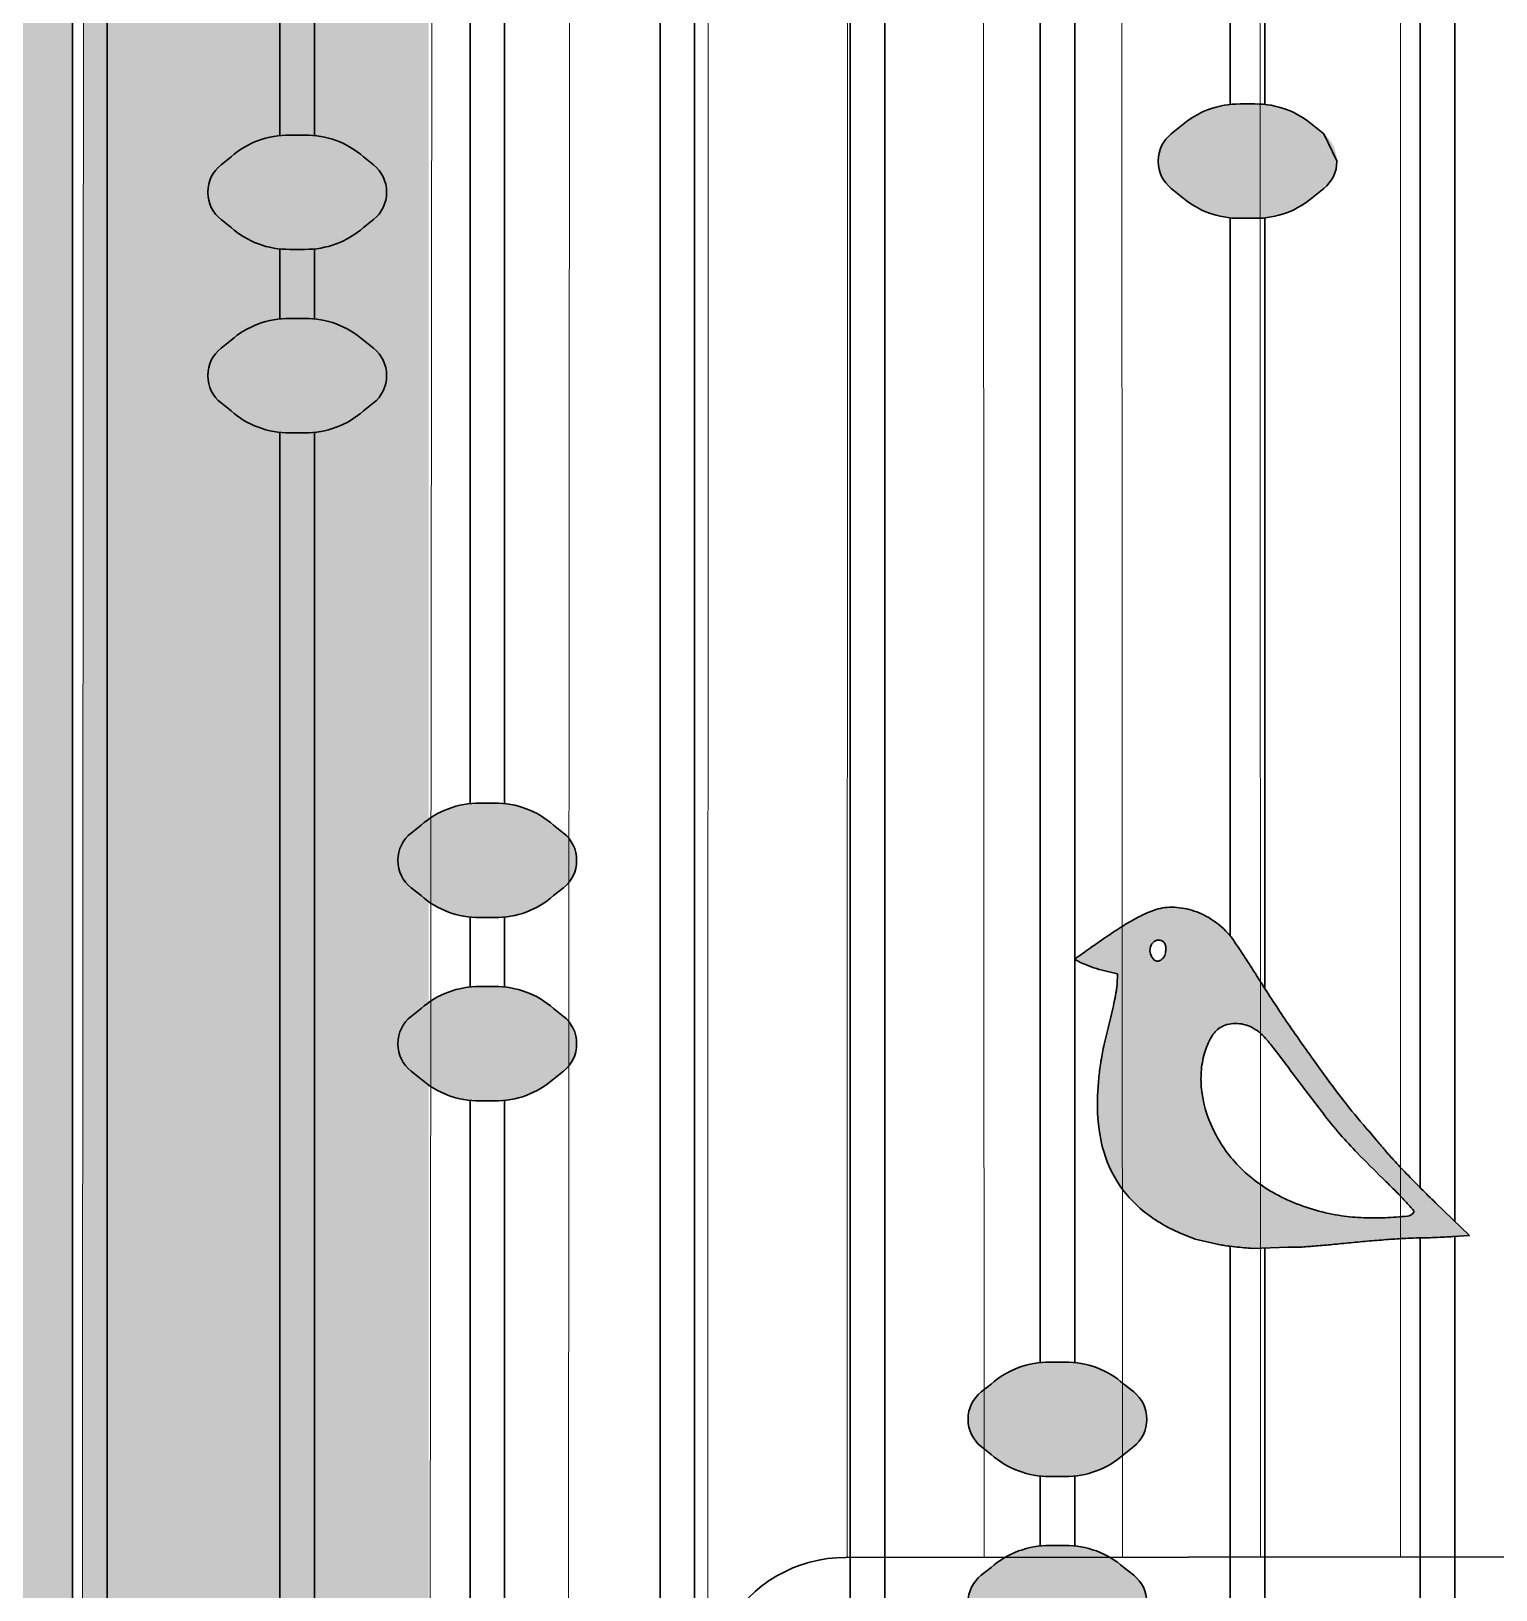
# Model space of a CAD drawing. Header units: millimetres. Extents: x 56222 to 3066687, y -650199 to -121287.
# Drawn here: x 140293.95 to 140315.14, y -185689.25 to -185666.69 of the extents above; entities that cross this region are included whole.
import ezdxf

# ---------------------------------------------------------------- set-up
doc = ezdxf.new("R2010")
doc.units = ezdxf.units.MM
doc.header["$MEASUREMENT"] = 0
for name, color, linetype, lineweight in [('A8_FURNITURE', 32, 'Continuous', 30), ('dim05', 1, 'Continuous', 13), ('Elevation 4.5', 206, 'Continuous', 5), ('FURNITURE', 32, 'Continuous', 9), ('NAME PLATE', 7, 'Continuous', 25)]:
    doc.layers.add(name, color=color, linetype=linetype, lineweight=lineweight)

msp = doc.modelspace()

# ---------------------------------------------------------------- hatches: boundary and pattern name
at = {"layer": 'dim05', "lineweight": 0, "true_color": 0xa47149, "transparency": 33554630}
h = msp.add_hatch(color=35, dxfattribs=at)
h.dxf.hatch_style = 1
h.paths.add_polyline_path([(140334.5350516986, -185637.8187954241), (140288.5429608864, -185637.8187954241), (140288.5506102971, -185729.7781201979), (140334.5427011093, -185729.7781201979), (140334.5414618115, -185714.8795877092), (140328.5427011093, -185714.8795877092), (140328.5427011093, -185717.7781201979, -0.4142135623730951), (140325.5427011093, -185720.7781201979), (140297.5451477507, -185720.7781201979, -0.4142135623730951), (140294.5451477507, -185717.7781201979), (140294.5451477507, -185648.7840202428, -0.4142135623730951), (140297.5451477507, -185645.7840202428), (140325.5427011093, -185645.7840202428, -0.4142135623730951), (140328.5427011093, -185648.7840202428), (140328.5427011093, -185675.679722592), (140334.5382010669, -185675.679722592)])
at = {"layer": 'Elevation 4.5', "lineweight": 0, "true_color": 0x000000, "transparency": 33554628}
h = msp.add_hatch(color=18, dxfattribs=at)
h.dxf.hatch_style = 1
h.paths.add_polyline_path([(140312.837172706, -185668.5768146241, 0.2335693837455621), (140312.6471393163, -185668.176674658), (140312.5024696483, -185668.0623752757, 0.1866468864992518), (140311.6523968727, -185667.7458787858), (140311.4360636477, -185667.7458787858, 0.1866468864992447), (140310.5859908721, -185668.0623752757), (140310.4413212041, -185668.176674658, 0.2294381312187929), (140310.2512878144, -185668.5690019455, 0.2335693837448415), (140310.4413212041, -185668.9691419116), (140310.5859908721, -185669.0834412939, 0.1866468864992493), (140311.4360636477, -185669.3999377838), (140311.6523968727, -185669.3999377838, 0.1866468864992456), (140312.5024696483, -185669.0834412939), (140312.6471393163, -185668.9691419117, 0.2294381312761698)])
h = msp.add_hatch(color=18, dxfattribs=at)
h.dxf.hatch_style = 1
h.paths.add_polyline_path([(140299.0881921399, -185669.0265912037, 0.2335693837455621), (140298.8981587502, -185668.6264512375), (140298.7534890822, -185668.5121518552, 0.1866468864992518), (140297.9034163066, -185668.1956553653), (140297.6870830816, -185668.1956553653, 0.1866468864992447), (140296.8370103061, -185668.5121518552), (140296.692340638, -185668.6264512376, 0.2294381312187929), (140296.5023072483, -185669.018778525, 0.2335693837448415), (140296.692340638, -185669.4189184911), (140296.8370103061, -185669.5332178734, 0.1866468864992493), (140297.6870830816, -185669.8497143634), (140297.9034163066, -185669.8497143634, 0.1866468864992456), (140298.7534890822, -185669.5332178734), (140298.8981587502, -185669.4189184912, 0.2294381312761698)])
h = msp.add_hatch(color=18, dxfattribs=at)
h.dxf.hatch_style = 1
h.paths.add_polyline_path([(140299.0881921399, -185671.6806502017, 0.2335693837455621), (140298.8981587502, -185671.2805102356), (140298.7534890822, -185671.1662108533, 0.1866468864992518), (140297.9034163066, -185670.8497143634), (140297.6870830816, -185670.8497143634, 0.1866468864992447), (140296.8370103061, -185671.1662108533), (140296.692340638, -185671.2805102356, 0.2294381312187929), (140296.5023072483, -185671.6728375231, 0.2335693837448415), (140296.692340638, -185672.0729774892), (140296.8370103061, -185672.1872768715, 0.1866468864992493), (140297.6870830816, -185672.5037733614), (140297.9034163066, -185672.5037733614, 0.1866468864992456), (140298.7534890822, -185672.1872768715), (140298.8981587502, -185672.0729774893, 0.2294381312761698)])
h = msp.add_hatch(color=18, dxfattribs=at)
h.dxf.hatch_style = 1
h.paths.add_polyline_path([(140301.8379882531, -185678.6970998585, 0.2335693837455621), (140301.6479548634, -185678.2969598924), (140301.5032851954, -185678.1826605101, 0.1866468864992518), (140300.6532124198, -185677.8661640201), (140300.4368791948, -185677.8661640201, 0.1866468864992447), (140299.5868064193, -185678.1826605101), (140299.4421367512, -185678.2969598924, 0.2294381312187929), (140299.2521033615, -185678.6892871798, 0.2335693837448415), (140299.4421367512, -185679.089427146), (140299.5868064193, -185679.2037265283, 0.1866468864992493), (140300.4368791948, -185679.5202230182), (140300.6532124198, -185679.5202230182, 0.1866468864992456), (140301.5032851954, -185679.2037265283), (140301.6479548634, -185679.089427146, 0.2294381312761698)])
h = msp.add_hatch(color=18, dxfattribs=at)
h.dxf.hatch_style = 1
edge = h.paths.add_edge_path()
edge.add_arc((140292.4820387817, -185692.5036337764), 22.71277757108558, 32.16172456926157, 32.81148210288643)
edge.add_arc((140297.7621499702, -185689.0993365211), 16.43035654375045, 32.81148210665176, 33.63723764329593)
edge.add_arc((140296.7834479252, -185689.7505328477), 17.60590507442646, 33.63732160428831, 34.28730340976625)
edge.add_arc((140310.7723243905, -185680.2125100154), 0.674793347500813, 34.28730343310656, 41.16894355051372)
edge.add_arc((140310.375607759, -185680.5594295179), 1.201801152872894, 41.16894354354579, 55.9920307366927)
edge.add_arc((140310.3971874498, -185680.5274459073), 1.163218327600577, 55.99203073469801, 71.17988011244289)
edge.add_arc((140310.4344237398, -185680.4181968242), 1.047797777297143, 71.1799864031716, 87.21540258183099)
edge.add_arc((140310.4482942373, -185680.133022689), 0.7622865198643559, 87.21540257365744, 107.569980809068)
edge.add_arc((140310.6075008849, -185680.635819489), 1.289687106465092, 107.5699808175182, 114.984230487483)
edge.add_arc((140311.1710711679, -185681.8452688304), 2.62399560651567, 114.984230472451, 119.3422138767468)
edge.add_arc((140311.7786221044, -185682.9260452748), 3.863832637452334, 119.3422138913767, 122.918402823684)
edge.add_arc((140314.3608272232, -185686.9147169834), 8.615388727239672, 122.9184028174024, 124.8820485785528)
edge.add_arc((140341.8395696707, -185726.330882603), 56.66448235709579, 124.8820485660495, 125.0486099598604)
edge.add_arc((140328.3596544978, -185707.1142887063), 33.19140002734221, 125.0486100054601, 125.297528854635)
edge.add_arc((140348.9772766118, -185736.2362639209), 68.87298886579251, 125.2975288079876, 125.400118313947)
edge.add_arc((140309.2276536737, -185680.3033553814), 0.2543122433924807, 125.400118316436, 130.7660377782542)
edge.add_arc((140309.0728107347, -185680.1237529916), 0.01717651394238802, 130.7660378935498, 241.7913550572283)
edge.add_arc((140309.7512138389, -185678.8589948043), 1.452392192579913, 241.7913550735764, 246.6074439563219)
edge.add_arc((140309.8223370484, -185678.6945801615), 1.631530925651959, 246.6074439603124, 252.0734011422824)
edge.add_arc((140309.987003023, -185678.1855725365), 2.166510967779784, 252.0734011402797, 256.4923487535344)
edge.add_line((140309.4809597655, -185680.2921550759), (140309.6652647227, -185680.3364288127))
edge.add_line((140309.6652647227, -185680.3364288127), (140309.6562155274, -185680.4914152039))
edge.add_arc((140308.9044073348, -185680.4475193552), 0.7530885764697608, 350.1867725936558, 356.65846321495945, ccw=False)
edge.add_arc((140304.2124993428, -185679.6359705783), 5.514665208493895, 348.6954306194755, 350.18677260226514, ccw=False)
edge.add_arc((140303.5618143246, -185679.5059038432), 6.178222552240888, 347.16117339176003, 348.6954936126226, ccw=False)
edge.add_arc((140303.3106282411, -185679.4486614671), 6.435848517784304, 345.672186875351, 347.1612144690426, ccw=False)
edge.add_arc((140321.2262120537, -185684.0245494897), 12.0548760364553, 165.6721868666316, 167.2040636775351)
edge.add_arc((140313.3634424724, -185682.2387585078), 3.991862026780903, 167.204063686911, 170.6969806769675)
edge.add_arc((140312.7504383349, -185682.1383377236), 3.370687006033028, 170.6970534266985, 174.5650807287393)
edge.add_arc((140315.9011292693, -185682.4381031815), 6.535606071972467, 174.565080738195, 176.9223248547493)
edge.add_arc((140311.9776530181, -185682.227148507), 2.606462683265474, 176.9223248525256, 191.7869719320551)
edge.add_arc((140311.1818599655, -185682.3932094995), 1.793527977553087, 191.7869719330732, 211.4585563509173)
edge.add_arc((140311.1169640728, -185682.4329132136), 1.717449979413286, 211.4585563533364, 231.6243327161126)
edge.add_arc((140311.4440690278, -185682.0198492268), 2.244346087587395, 231.6243327160234, 248.1267195580764)
edge.add_line((140310.6079265569, -185684.1026250499), (140310.7870406506, -185684.1745314448))
edge.add_line((140310.7870406506, -185684.1745314448), (140311.1462899522, -185684.2563311406))
edge.add_arc((140311.4412583895, -185682.7168644128), 1.567470632925063, 259.1533424034242, 262.434350220214)
edge.add_arc((140311.984264822, -185678.6285251298), 5.691712875962254, 262.4343501949585, 263.6909855828025)
edge.add_arc((140312.045711151, -185678.0727529147), 6.250871535311828, 263.6909856047576, 264.9343735003256)
edge.add_arc((140311.9152899201, -185679.5440626774), 4.773792622310335, 264.9343735001598, 266.4562436123144)
edge.add_line((140311.6202180256, -185684.3087272593), (140312.1270577707, -185684.2930134631))
edge.add_line((140312.1270577707, -185684.2930134631), (140312.2529893975, -185684.2930134631))
edge.add_arc((140312.2529893971, -185683.244437207), 1.048576256143861, 270.0000000222639, 274.4026507890214)
edge.add_arc((140310.0786907436, -185655.0039848569), 29.37260710579882, 274.4026507642312, 274.7970686569487)
edge.add_arc((140310.2823380155, -185657.4310952923), 26.9369681186945, 274.7971488530964, 275.310263421353)
edge.add_arc((140309.3012467506, -185646.8762364878), 37.53732586980061, 275.3103236337591, 275.7105061503938)
edge.add_arc((140315.0091940065, -185703.956584296), 19.82770500941959, 94.91844812055871, 95.7105061553006, ccw=False)
edge.add_arc((140315.0898370052, -185704.8935208488), 20.76810566715427, 94.15348781103518, 94.9184901770812, ccw=False)
edge.add_arc((140314.9258589158, -185702.6353361419), 18.50397515314464, 93.39746178999599, 94.1535177038175, ccw=False)
edge.add_arc((140314.0163558316, -185687.3151938631), 3.156859616249403, 90.60034834854628, 93.39746178710669, ccw=False)
edge.add_arc((140313.8997463368, -185676.186676075), 7.972269097740296, 270.6003483631366, 271.0369806123186)
edge.add_line((140314.0440263734, -185684.1576394947), (140314.7542187784, -185684.12187277))
edge.add_arc((140330.8785061648, -185666.8135484262), 23.65524752161354, 223.9404505925304, 227.0283183088817, ccw=False)
edge.add_arc((140325.386045916, -185672.1286434704), 16.01214733226215, 222.896776801858, 223.8834857300156, ccw=False)
edge.add_arc((140316.4912423852, -185680.3932725602), 3.870416654803198, 220.0632280018442, 222.8967767977496, ccw=False)
edge.add_arc((140237.9121567985, -185746.4768611669), 98.80242968147073, 40.06322799918034, 40.1516844981128)
edge.add_arc((140251.1237276089, -185735.3314253352), 81.51757089850346, 40.15175099837433, 40.25570186641909)
edge.add_arc((140254.4151853245, -185732.5445246112), 77.20474009557171, 40.25575072261492, 40.34538112926886)
edge.add_arc((140308.752967995, -185686.3886922632), 5.909891156234724, 40.3453811102247, 40.94446054311418)
edge.add_arc((140319.0912814989, -185677.4193128093), 7.776981894013973, 217.2227130501662, 220.944460562683, ccw=False)
edge.add_arc((140332.4244693054, -185667.2905391987), 24.52111375975269, 215.641396512841, 217.2227130518501, ccw=False)
edge.add_arc((140334.3173942332, -185665.9332683411), 26.85035160999695, 214.0867432932073, 215.6413965111122, ccw=False)
edge.add_arc((140328.8021288347, -185669.665522993), 20.19093142486694, 212.1617245665263, 214.0867432949394, ccw=False)
edge = h.paths.add_edge_path(flags=16)
edge.add_arc((140310.3598038782, -185679.9727781118), 0.2322651146118047, 204.4953488956486, 219.9434680252169, ccw=False)
edge.add_arc((140310.3078293846, -185679.996459158), 0.1751499683182469, 171.290389192147, 204.4953488683468, ccw=False)
edge.add_arc((140310.2986084712, -185679.995046577), 0.1658214834924032, 136.6978099472737, 171.2903892049318, ccw=False)
edge.add_arc((140310.2609770762, -185679.9595818284), 0.1141120038685766, 93.00279646678632, 136.6978099550661, ccw=False)
edge.add_arc((140310.260268756, -185679.9460788856), 0.1005904958060329, 45.000014898631775, 93.00279645580622, ccw=False)
edge.add_arc((140310.2637432817, -185679.9426043961), 0.09567680006221069, 11.325878481928214, 45.00003095784922, ccw=False)
edge.add_arc((140310.1038601446, -185679.9746273031), 0.2587353297781608, -4.7066212332899795, 11.325878482564974, ccw=False)
edge.add_arc((140310.0905072112, -185679.9735279387), 0.272133442740565, 339.6071331042216, 355.2933787699598, ccw=False)
edge.add_arc((140310.2249678524, -185680.0235143486), 0.1286820390840577, 312.14464819820995, 339.6071330874381, ccw=False)
edge.add_arc((140310.2150717082, -185680.0125792112), 0.1434302898713241, 290.55917258419873, 312.14464822246345, ccw=False)
edge.add_arc((140310.2414533727, -185680.0829186384), 0.06830621089635083, 252.9833380006609, 290.55917254643856, ccw=False)
edge.add_arc((140310.2459930156, -185680.0680855645), 0.08381841382622764, 219.9434680186553, 252.98333803240502, ccw=False)
edge = h.paths.add_edge_path(flags=16)
edge.add_arc((140311.3282322414, -185681.3826293103), 0.3224896342936749, 104.54598176385619, 123.51146245731499, ccw=False)
edge.add_arc((140311.3727201895, -185681.5540836869), 0.4996217341068242, 90.8832227233267, 104.5459817776453, ccw=False)
edge.add_arc((140311.3733030817, -185681.5918936555), 0.5374361954011544, 77.69642233482853, 90.88322270792588, ccw=False)
edge.add_arc((140311.3889743326, -185681.5200403658), 0.4638938039961975, 62.970975317138425, 77.69642235515062, ccw=False)
edge.add_arc((140311.3169664644, -185681.6611869571), 0.622347246046015, 51.14747338085027, 62.970975305511615, ccw=False)
edge.add_arc((140311.2051598844, -185681.7999855357), 0.8005767519077509, 41.35852815053022, 51.14747337910302, ccw=False)
edge.add_arc((140309.5534865258, -185683.254008102), 3.00107817356593, 37.224918750188124, 41.3585281564371, ccw=False)
edge.add_arc((140258.0958301649, -185722.3477803721), 67.62470719938264, 36.79428501611818, 37.22491874805053, ccw=False)
edge.add_arc((140346.689270683, -185656.085200425), 43.00768952093476, 216.7942850155055, 217.637653555101)
edge.add_arc((140318.4779963609, -185677.8403564176), 7.382378137841509, 217.6376535555531, 220.7440865039881)
edge.add_arc((140317.3764480984, -185678.7893130423), 5.928443046414641, 220.7440865036091, 224.3298438756137)
edge.add_arc((140327.8782925377, -185668.5303075229), 20.60958506176154, 224.3298438766727, 225.7480068876762)
edge.add_arc((140300.5525334974, -185696.5790316495), 18.5494245306522, 44.86726686309112, 45.748006887651115, ccw=False)
edge.add_arc((140309.961594267, -185687.2134648274), 5.27372242245683, 42.62086097932121, 44.86726685715291, ccw=False)
edge.add_arc((140308.180451615, -185688.8525067111), 7.694244565161012, 41.450303158881525, 42.62086099310898, ccw=False)
edge.add_arc((140313.9316124001, -185683.7731956692), 0.02122358009796283, -32.61788156688658, 41.45030317844203, ccw=False)
edge.add_arc((140313.8438716233, -185683.717044511), 0.125393616470867, 275.88485687641503, 327.3821184445491, ccw=False)
edge.add_arc((140313.3138756002, -185678.5750881004), 5.294591959775962, 272.4032081349221, 275.8848568685409, ccw=False)
edge.add_arc((140313.3676984335, -185679.8575456987), 4.011005426326134, 267.33728693384694, 272.40320813495885, ccw=False)
edge.add_arc((140313.3065550211, -185681.1722713078), 2.694858799206424, 260.5119849194672, 267.33728693438877, ccw=False)
edge.add_arc((140313.362429983, -185680.8379461114), 3.033820962743133, 245.8124506496482, 260.51198491980324, ccw=False)
edge.add_arc((140313.073374816, -185681.481497013), 2.328334852051495, 227.8874133910659, 245.81245064905892, ccw=False)
edge.add_arc((140312.8754024018, -185681.7005006905), 2.033113430747092, 208.563410003735, 227.8874133889282, ccw=False)
edge.add_arc((140312.6940049473, -185681.7992487971), 1.826579595609213, 187.620794974303, 208.563486297588, ccw=False)
edge.add_arc((140312.29569163, -185681.8525422857), 1.424716814798801, 176.1607285301803, 187.6207949680533, ccw=False)
edge.add_arc((140312.1824952692, -185681.8449458591), 1.311265848237073, 163.965792939255, 176.1607285358748, ccw=False)
edge.add_arc((140311.926443057, -185681.7713586013), 1.044849219870216, 150.4171642868732, 163.9657929342519, ccw=False)
edge.add_arc((140311.3803653661, -185681.4613596436), 0.4169159444802546, 123.51146246436971, 150.4171642894861, ccw=False)
h = msp.add_hatch(color=18, dxfattribs=at)
h.dxf.hatch_style = 1
h.paths.add_polyline_path([(140301.8379882531, -185681.3511588566, 0.2335693837455621), (140301.6479548634, -185680.9510188905), (140301.5032851954, -185680.8367195082, 0.1866468864992518), (140300.6532124198, -185680.5202230182), (140300.4368791948, -185680.5202230182, 0.1866468864992447), (140299.5868064193, -185680.8367195082), (140299.4421367512, -185680.9510188905, 0.2294381312187929), (140299.2521033615, -185681.3433461779, 0.2335693837448415), (140299.4421367512, -185681.7434861441), (140299.5868064193, -185681.8577855263, 0.1866468864992493), (140300.4368791948, -185682.1742820163), (140300.6532124198, -185682.1742820163, 0.1866468864992456), (140301.5032851954, -185681.8577855263), (140301.6479548634, -185681.7434861441, 0.2294381312761698)])
h = msp.add_hatch(color=18, dxfattribs=at)
h.dxf.hatch_style = 1
h.paths.add_polyline_path([(140310.0873765928, -185686.7862679818, 0.2335693837455621), (140309.8973432031, -185686.3861280157), (140309.7526735351, -185686.2718286334, 0.1866468864992518), (140308.9026007595, -185685.9553321435), (140308.6862675345, -185685.9553321435, 0.1866468864992447), (140307.8361947589, -185686.2718286334), (140307.6915250909, -185686.3861280157, 0.2294381312187929), (140307.5014917012, -185686.7784553032, 0.2335693837448415), (140307.6915250909, -185687.1785952693), (140307.8361947589, -185687.2928946516, 0.1866468864992493), (140308.6862675345, -185687.6093911415), (140308.9026007595, -185687.6093911415, 0.1866468864992456), (140309.7526735351, -185687.2928946516), (140309.897343203, -185687.1785952694, 0.2294381312761698)])
h = msp.add_hatch(color=18, dxfattribs=at)
h.dxf.hatch_style = 1
h.paths.add_polyline_path([(140310.0872079618, -185689.4391558063, 0.2335693837455621), (140309.8971745721, -185689.0390158401), (140309.7525049041, -185688.9247164578, 0.1866468864992518), (140308.9024321285, -185688.6082199679), (140308.6860989035, -185688.6082199679, 0.1866468864992447), (140307.836026128, -185688.9247164578), (140307.6913564599, -185689.0390158402, 0.2294381312187929), (140307.5013230702, -185689.4313431276, 0.2335693837448415), (140307.6913564599, -185689.8314830937), (140307.836026128, -185689.945782476, 0.1866468864992493), (140308.6860989035, -185690.262278966), (140308.9024321285, -185690.262278966, 0.1866468864992456), (140309.7525049041, -185689.945782476), (140309.8971745721, -185689.8314830938, 0.2294381312761698)])
at = {"layer": 'NAME PLATE', "lineweight": 0, "true_color": 0x000000, "transparency": 33554687}
h = msp.add_hatch(color=18, dxfattribs=at)
h.dxf.hatch_style = 1
h.set_gradient(color1=(153, 155, 55), color2=(229, 232, 120), name='INVCYLINDER')
h.paths.add_polyline_path([(140328.7947264182, -185650.8521996611, 0.4109880837196706), (140323.7575289289, -185645.8702334602), (140323.7575289289, -185688.816317415), (140328.7947264182, -185688.8126676246)], flags=17)
h.paths.add_polyline_path([(140328.7948936362, -185692.8302053807, 0.9852287181319922), (140328.7324906448, -185688.831743433), (140323.7575289289, -185688.816317415), (140323.7575289289, -185715.777076743), (140299.6953851223, -185715.777076743), (140299.6953851223, -185645.8699301007, 0.4142438736979137), (140294.71270385, -185650.852199704), (140294.6654377181, -185715.8017335852, 0.4139882622943566), (140299.6654362386, -185720.8055800042), (140323.7147501351, -185720.8240807569, 0.4196556007892562), (140328.8233879275, -185715.7968514695)])

# ---------------------------------------------------------------- linework, layer by layer
at = {"layer": 'A8_FURNITURE', "linetype": 'ByBlock', "lineweight": 15, "transparency": 33554687}
for p, q in [((140299.7590735042, -185645.8229483099, 531.9840777681574), (140299.6969221056, -185715.7291348077, -260.0136148767915)), ((140301.7454549905, -185645.82308035, 2.395492587626329), (140301.7046890333, -185715.7306793507, -1.503754232695003)), ((140303.7467380596, -185645.8232133808, 2.394176148815795), (140303.7338572473, -185692.7799836347)), ((140305.7613008506, -185645.8233472943, 2.393617538788078), (140305.7495323398, -185688.7843565681, -0.000630084406848308)), ((140307.7338570923, -185688.7817740689), (140307.7200326467, -185645.8234774965, -487.9421630689676)), ((140309.7338570148, -185688.7812173552), (140309.720032871, -185645.8236104419, -487.9134593371583)), ((140311.7338569374, -185688.7806606414), (140311.7200330953, -185645.8237433874, -487.884758061)), ((140313.7559606078, -185645.8238787211, 2.387592677821921), (140313.7592557735, -185688.7806279195))]:
    msp.add_line(p, q, dxfattribs=at)
at = {"layer": 'A8_FURNITURE', "linetype": 'ByBlock', "transparency": 33554687}
msp.add_line((140305.7344053979, -185688.7814355677, 0.1018996002810582), (140328.7335771944, -185688.7647711118), dxfattribs=at)
at = {"layer": 'A8_FURNITURE', "linetype": 'ByBlock', "lineweight": 15, "transparency": 33554687}
msp.add_lwpolyline([(140294.6687770123, -185715.9388501193), (140294.7126455032, -185650.8049138975)], dxfattribs=at)
at = {"layer": 'A8_FURNITURE', "linetype": 'ByBlock', "transparency": 33554687}
msp.add_arc((140305.7344053979, -185690.7814355656, 0.1018996002810582), 1.999999924652877, 90, 270.0159486753458, dxfattribs=at)
at = {"layer": 'Elevation 4.5', "color": 18, "lineweight": 30, "true_color": 0x000000, "transparency": 33554687}
for p, q in [((140308.544434147, -185646.2840202428), (140308.544434147, -185678.7601151002)), ((140309.044434147, -185646.2840202428), (140309.044434147, -185674.6051755628)), ((140314.0440263734, -185648.3487820593), (140314.0440263734, -185683.4315397882)), ((140314.5440263734, -185648.3487820593), (140314.5440263734, -185683.918901355)), ((140297.5452496941, -185651.4798299907), (140297.5452496941, -185668.2018798177)), ((140298.0452496941, -185651.4798299907), (140298.0452496941, -185668.2018798177)), ((140311.2942302602, -185655.8389998387), (140311.2942302602, -185667.7521032382)), ((140311.7942302602, -185655.8220717013), (140311.7942302602, -185667.7521032382)), ((140303.0448419205, -185662.9701535649), (140303.0448419205, -185701.4569470053)), ((140303.5448419205, -185662.948927056), (140303.5448419205, -185701.4668292557)), ((140300.2950458073, -185663.0911303844), (140300.2950458073, -185677.8723884726)), ((140300.7950458073, -185663.0742022469), (140300.7950458073, -185677.8723884725)), ((140305.7946380338, -185665.1927677976), (140305.7946380338, -185677.9011536368)), ((140306.2946380338, -185665.1927677976), (140306.2946380338, -185678.7347183791)), ((140308.544434147, -185667.4626416223), (140308.544434147, -185678.7601151002)), ((140309.044434147, -185667.4593416841), (140309.044434147, -185678.7227398037)), ((140311.2942302602, -185669.3937133314), (140311.2942302602, -185679.7847713978)), ((140311.7942302602, -185669.3937133314), (140311.7942302602, -185680.5469336499)), ((140297.5452496941, -185669.8434899109), (140297.5452496941, -185670.8559388158)), ((140298.0452496941, -185669.8434899109), (140298.0452496941, -185670.8559388157)), ((140300.2950458074, -185670.4397553203), (140300.2950458074, -185671.4397553203)), ((140300.7950458073, -185670.4397553203), (140300.7950458073, -185671.4397553203)), ((140297.5452496941, -185672.497548909), (140297.5452496941, -185697.5596535237)), ((140298.0452496941, -185672.497548909), (140298.0452496941, -185697.0727604991)), ((140305.7946380338, -185677.9011536368), (140305.7946380338, -185720.2655887906)), ((140306.2946380338, -185678.7347183791), (140306.2946380338, -185720.2781201979)), ((140308.544434147, -185678.7601151002), (140308.544434147, -185685.9615565958)), ((140309.044434147, -185678.7227398037), (140309.044434147, -185685.9615565958)), ((140300.2950458073, -185679.5139985658), (140300.2950458073, -185680.5264474706)), ((140300.7950458073, -185679.5139985658), (140300.7950458073, -185680.5264474706)), ((140309.4809593608, -185680.2921549787), (140309.6652647227, -185680.3364288127)), ((140309.6652647227, -185680.3364288127), (140309.6562155664, -185680.4914145353)), ((140314.0440263734, -185681.2068168889), (140314.0440263734, -185683.4315397882)), ((140314.5440263734, -185681.081135822), (140314.5440263734, -185683.918901355)), ((140300.2950458073, -185682.1680575639), (140300.2950458073, -185694.1945894716)), ((140300.7950458073, -185682.1680575639), (140300.7950458073, -185693.4288783284)), ((140314.7542187784, -185684.12187277), (140314.2634300555, -185683.6479446965)), ((140310.607928066, -185684.1026256557), (140310.7870406506, -185684.1745314448)), ((140310.7870406506, -185684.1745314448), (140311.1462899522, -185684.2563311406)), ((140314.0440263734, -185684.1576394947), (140314.0440263734, -185689.0629855424)), ((140314.0440263734, -185684.1576394947), (140314.0440263734, -185689.0629855424)), ((140314.5135587609, -185684.1386727303), (140314.7542187784, -185684.12187277)), ((140314.5440263734, -185684.1365458516), (140314.5440263734, -185688.9511407776)), ((140314.5440263734, -185684.1365458516), (140314.5440263734, -185688.9511407776)), ((140311.2942302602, -185684.2782550141), (140311.2942302602, -185720.2655887906)), ((140311.6202180256, -185684.3087272593), (140312.1270577707, -185684.2930134631)), ((140311.7942302602, -185684.3033322744), (140311.7942302602, -185720.2781201979)), ((140312.1270577707, -185684.2930134631), (140312.2529904387, -185684.2930134631)), ((140308.544434147, -185687.6031666891), (140308.544434147, -185688.6156155939)), ((140309.044434147, -185687.6031666891), (140309.044434147, -185688.6156155939)), ((140314.0440263734, -185689.0629855424), (140314.0440263734, -185696.9202996427)), ((140314.5440263734, -185688.9511407776), (140314.5440263734, -185696.9301818931))]:
    msp.add_line(p, q, dxfattribs=at)
msp.add_lwpolyline([(140328.0427011093, -185675.679722592), (140328.0427011093, -185648.7840202428, 0.4142135623730951), (140325.5427011093, -185646.2840202428), (140297.5451477507, -185646.2840202428, 0.4142135623730951), (140295.0451477507, -185648.7840202428), (140295.0451477507, -185717.7781201979, 0.4142135623730951), (140297.5451477507, -185720.2781201979), (140325.5427011093, -185720.2781201979, 0.4142135623730951), (140328.0427011093, -185717.7781201979), (140328.0427011093, -185714.8795877092)], format="xyb", dxfattribs=at)
for points in [[(140312.837172706, -185668.5690019455), (140312.837172706, -185668.5768146241, -0.2294381312374742), (140312.6471393163, -185668.9691419116), (140312.5024696483, -185669.0834412939, -0.1866468864992491), (140311.6523968727, -185669.3999377838), (140311.4360636477, -185669.3999377838, -0.1866468864992491), (140310.5859908722, -185669.0834412939), (140310.4413212041, -185668.9691419116, -0.2294381312374742), (140310.2512878144, -185668.5768146241), (140310.2512878144, -185668.5690019455, -0.2294381312374741), (140310.4413212042, -185668.176674658), (140310.5859908722, -185668.0623752757, -0.1866468864992491), (140311.4360636477, -185667.7458787858), (140311.6523968727, -185667.7458787858, -0.1866468864992491), (140312.5024696483, -185668.0623752757), (140312.6471393163, -185668.176674658)], [(140299.0881921399, -185669.018778525), (140299.0881921399, -185669.0265912036, -0.2294381312374742), (140298.8981587502, -185669.4189184911), (140298.7534890822, -185669.5332178734, -0.1866468864992491), (140297.9034163066, -185669.8497143633), (140297.6870830816, -185669.8497143633, -0.1866468864992491), (140296.837010306, -185669.5332178734), (140296.692340638, -185669.4189184911, -0.2294381312374742), (140296.5023072483, -185669.0265912036), (140296.5023072483, -185669.018778525, -0.2294381312374741), (140296.692340638, -185668.6264512375), (140296.837010306, -185668.5121518552, -0.1866468864992491), (140297.6870830816, -185668.1956553653), (140297.9034163066, -185668.1956553653, -0.1866468864992491), (140298.7534890822, -185668.5121518552), (140298.8981587502, -185668.6264512375, -0.2294381312374741)], [(140299.0881921399, -185671.672837523), (140299.0881921399, -185671.6806502017, -0.2294381312374742), (140298.8981587502, -185672.0729774892), (140298.7534890822, -185672.1872768715, -0.1866468864992491), (140297.9034163066, -185672.5037733614), (140297.6870830816, -185672.5037733614, -0.1866468864992491), (140296.837010306, -185672.1872768715), (140296.692340638, -185672.0729774892, -0.2294381312374742), (140296.5023072483, -185671.6806502017), (140296.5023072483, -185671.672837523, -0.2294381312374741), (140296.692340638, -185671.2805102356), (140296.837010306, -185671.1662108533, -0.1866468864992491), (140297.6870830816, -185670.8497143633), (140297.9034163066, -185670.8497143633, -0.1866468864992491), (140298.7534890822, -185671.1662108533), (140298.8981587502, -185671.2805102356, -0.2294381312374741)], [(140301.8379882531, -185678.6892871798), (140301.8379882531, -185678.6970998585, -0.2294381312374742), (140301.6479548634, -185679.089427146), (140301.5032851954, -185679.2037265283, -0.1866468864992491), (140300.6532124198, -185679.5202230182), (140300.4368791948, -185679.5202230182, -0.1866468864992491), (140299.5868064193, -185679.2037265283), (140299.4421367512, -185679.089427146, -0.2294381312374742), (140299.2521033615, -185678.6970998585), (140299.2521033615, -185678.6892871798, -0.2294381312374741), (140299.4421367513, -185678.2969598924), (140299.5868064193, -185678.1826605101, -0.1866468864992491), (140300.4368791948, -185677.8661640201), (140300.6532124198, -185677.8661640201, -0.1866468864992491), (140301.5032851954, -185678.1826605101), (140301.6479548634, -185678.2969598924, -0.2294381312374741)], [(140310.3313969593, -185679.8749506454, -0.147998), (140310.3575568937, -185679.9238146045, -0.070065), (140310.3617233534, -185679.9958531461, -0.06855499999999999), (140310.3455848913, -185680.0683540309, -0.120405), (140310.3113141255, -185680.1189260267, -0.09446399999999999), (140310.2654407579, -185680.1468744341, -0.16544), (140310.2214637081, -185680.1482344233, -0.145171), (140310.1817312899, -185680.1218996621, -0.06750700000000001), (140310.1484439775, -185680.069080115, -0.145904), (140310.1346988522, -185679.9699387854, -0.152099), (140310.1779326774, -185679.8813183167, -0.193), (140310.2549998328, -185679.8456264775, -0.212568)], [(140301.8379882531, -185681.3433461779), (140301.8379882531, -185681.3511588566, -0.2294381312374742), (140301.6479548634, -185681.7434861441), (140301.5032851954, -185681.8577855263, -0.1866468864992491), (140300.6532124198, -185682.1742820163), (140300.4368791948, -185682.1742820163, -0.1866468864992491), (140299.5868064193, -185681.8577855263), (140299.4421367512, -185681.7434861441, -0.2294381312374742), (140299.2521033615, -185681.3511588566), (140299.2521033615, -185681.3433461779, -0.2294381312374741), (140299.4421367513, -185680.9510188905), (140299.5868064193, -185680.8367195082, -0.1866468864992491), (140300.4368791948, -185680.5202230182), (140300.6532124198, -185680.5202230182, -0.1866468864992491), (140301.5032851954, -185680.8367195082), (140301.6479548634, -185680.9510188905, -0.2294381312374741)], [(140311.5997866967, -185681.1068145093, -0.051635), (140311.7073746621, -185681.1765246686, -0.042739), (140311.8060646279, -185681.2709896709, -0.018038), (140311.943144242, -185681.4385174788, -0.001879), (140312.2490940917, -185681.8443850839, 0.00368), (140312.6319850055, -185682.3485332335, 0.013555), (140312.8848735784, -185682.6587051504, 0.015647), (140313.1356663097, -185682.9320424295, 0.006188), (140313.4966128793, -185683.2924986415, -0.003843), (140313.6993151285, -185683.4930359609, -0.009801), (140313.842256996, -185683.6423858625, -0.005108), (140313.9475201071, -185683.7591462845, -0.334926), (140313.9494886991, -185683.784635874, -0.228559), (140313.8567281264, -185683.8417773029, -0.015192), (140313.5359016219, -185683.8650227376, -0.022109), (140313.1813585578, -185683.8642203774, -0.029789), (140312.8623365344, -185683.8302656426, -0.06422699999999999), (140312.1194024106, -185683.6054272926, -0.078375), (140311.5120046068, -185683.2087104488, -0.084521), (140311.0897193697, -185682.6725533287, -0.091628), (140310.8835589727, -185682.0414850293, -0.050044), (140310.8741713527, -185681.757158306, -0.053263), (140310.9222416402, -185681.4827595596, -0.059186), (140311.0177973617, -185681.2555360613, -0.11794), (140311.1501836135, -185681.1137459707, -0.082944), (140311.2472382906, -185681.0704762322, -0.059685), (140311.3650188427, -185681.054521312, -0.057602), (140311.4878265079, -185681.066801236, -0.06434)], [(140310.0873765928, -185686.7784553031), (140310.0873765928, -185686.7862679818, -0.2294381312374742), (140309.8973432031, -185687.1785952693), (140309.7526735351, -185687.2928946516, -0.1866468864992491), (140308.9026007595, -185687.6093911415), (140308.6862675345, -185687.6093911415, -0.1866468864992491), (140307.8361947589, -185687.2928946516), (140307.6915250909, -185687.1785952692, -0.2294381312374742), (140307.5014917012, -185686.7862679818), (140307.5014917012, -185686.7784553031, -0.2294381312374741), (140307.6915250909, -185686.3861280156), (140307.8361947589, -185686.2718286334, -0.1866468864992491), (140308.6862675345, -185685.9553321434), (140308.9026007595, -185685.9553321434, -0.1866468864992491), (140309.7526735351, -185686.2718286334), (140309.8973432031, -185686.3861280157, -0.2294381312374741)], [(140310.0873765928, -185689.4325143012), (140310.0873765928, -185689.4403269798, -0.2294381312374742), (140309.897343203, -185689.8326542673), (140309.752673535, -185689.9469536496, -0.1866468864992491), (140308.9026007595, -185690.2634501396), (140308.6862675345, -185690.2634501396, -0.1866468864992491), (140307.8361947589, -185689.9469536496), (140307.6915250909, -185689.8326542673, -0.2294381312374742), (140307.5014917012, -185689.4403269798), (140307.5014917012, -185689.4325143012, -0.2294381312374741), (140307.6915250909, -185689.0401870137), (140307.8361947589, -185688.9258876314, -0.1866468864992491), (140308.6862675345, -185688.6093911415), (140308.9026007595, -185688.6093911415, -0.1866468864992491), (140309.752673535, -185688.9258876314), (140309.8973432031, -185689.0401870137, -0.2294381312374741)]]:
    msp.add_lwpolyline(points, format="xyb", close=True, dxfattribs=at)
for centre, radius, start, end in [((140310.6075008847, -185680.635819489), 1.289687106467398, 107.5700582270574, 114.9842947078573), ((140310.4482942373, -185680.133022689), 0.7622865199143046, 87.21550114132428, 107.5701117891632), ((140310.4344237397, -185680.4181968243), 1.04779777737952, 71.1789409371, 87.21547428581299), ((140310.3971874498, -185680.5274459073), 1.163218327678083, 55.99033052553819, 71.17893838429315), ((140311.7786221043, -185682.9260452754), 3.863832637864203, 119.3423003619373, 122.918412658067), ((140311.1710711681, -185681.8452688297), 2.623995605995932, 114.9842620505944, 119.342341224316), ((140310.3756077589, -185680.5594295179), 1.201801152876731, 41.1689543722624, 55.99038510698821), ((140341.8395696779, -185726.3308825932), 56.66448235315305, 124.8820412123019, 125.0486573099152), ((140314.3608272224, -185686.9147169832), 8.615388726649833, 122.9184072270333, 124.8820001330468), ((140310.7723243904, -185680.2125100155), 0.6747933476355904, 34.28728766470125, 41.16896283715801), ((140296.7834479283, -185689.7505328505), 17.60590507348274, 33.63963304974336, 34.28730281757614), ((140309.0728107347, -185680.1237529916), 0.01717651394821247, 130.7660965104168, 241.7913230660649), ((140309.2276536737, -185680.3033553816), 0.2543122435719983, 125.4002412998839, 130.7660417286936), ((140348.97727661, -185736.2362639141), 68.87298885913003, 125.2974447403892, 125.4001187704228), ((140328.3596544814, -185707.1142887175), 33.19140002708405, 125.0486907877684, 125.297354372452), ((140297.7621499699, -185689.0993365202), 16.43035654344781, 32.81145026823965, 33.63971445102057), ((140309.7512138388, -185678.8589948044), 1.452392192378978, 241.7913546969758, 246.6073872706741), ((140309.8223370483, -185678.694580161), 1.631530926074752, 246.6073935026646, 252.073291035824), ((140309.9870030228, -185678.1855725368), 2.166510967498774, 252.0733182190875, 256.4923377517712), ((140292.482038781, -185692.5036337764), 22.7127775716815, 32.16172667348525, 32.81145907321697), ((140308.9044073348, -185680.447519355), 0.7530885764547112, 350.1867285793641, 356.6585141558094), ((140328.8021288351, -185669.6655229934), 20.19093142500675, 212.1617221963796, 214.0865859447744), ((140303.561814325, -185679.5059038423), 6.178222552010446, 347.1610928608857, 348.696367604311), ((140304.2124993419, -185679.6359705783), 5.514665209368815, 348.6964097871128, 350.1867665950329), ((140303.3106282417, -185679.4486614666), 6.435848517269968, 345.6721553977516, 347.1611371658557), ((140334.3173942334, -185665.93326834), 26.85035161077118, 214.0866249709601, 215.6411502206616), ((140321.2262120542, -185684.024549488), 12.05487603655545, 165.6722036769516, 167.2040408262532), ((140313.3634424721, -185682.2387585081), 3.991862026580391, 167.2039946496217, 170.6960167389344), ((140312.7504383353, -185682.1383377232), 3.370687006320364, 170.6959118642015, 174.5650719962684), ((140332.4244693053, -185667.2905391992), 24.5211137593664, 215.6411268245685, 217.2226944170251), ((140315.9011292693, -185682.4381031812), 6.535606071959995, 174.5650762340503, 176.9223706527605), ((140311.9776530179, -185682.227148507), 2.606462683102706, 176.9224396811573, 191.7870045928493), ((140319.091281499, -185677.4193128087), 7.776981894470183, 217.2226542962438, 220.9444901039445), ((140308.7529679958, -185686.3886922633), 5.909891155698539, 40.34533837241824, 40.94442167811231), ((140254.4151853154, -185732.5445246088), 77.20474010099319, 40.25393379182105, 40.34537785101455), ((140311.1818599654, -185682.3932094994), 1.793527977537208, 191.7870193976386, 211.4572634356009), ((140251.1237276069, -185735.33142534), 81.51757090312233, 40.15176540673675, 40.25398107157926), ((140237.9121567914, -185746.4768611797), 98.8024296951526, 40.06323170779851, 40.15169638766522), ((140316.4912423852, -185680.3932725598), 3.870416655076666, 220.0631333865132, 222.8968382302357), ((140325.3860459173, -185672.1286434726), 16.01214733164903, 222.8967916425021, 223.8834188702521), ((140326.6534709591, -185670.9097003264), 17.77060933858912, 223.8833701468434, 224.8626636515222), ((140311.1169640728, -185682.4329132136), 1.717449979410189, 211.4572061628552, 231.6246694259533), ((140324.3596606746, -185673.192541383), 14.53441884502409, 224.8626611529613, 226.0012335160831), ((140311.4440690278, -185682.0198492268), 2.244346087537092, 231.6245903782491, 248.1267610720838), ((140315.0898370045, -185704.8935208491), 20.7681056674129, 94.15349871873478, 94.91850912463026), ((140314.9258589165, -185702.6353361427), 18.50397515404232, 93.39745758670374, 94.15352995009498), ((140314.0163558316, -185687.3151938634), 3.156859616601853, 90.60039606350732, 93.39743714020692), ((140313.8997463377, -185676.186676076), 7.972269096788517, 270.6003294621803, 271.5234740689023), ((140313.7499606388, -185670.5548720031), 13.60606469751603, 271.5234857007015, 272.1420494343367), ((140313.7692633817, -185671.071422976), 13.08915319337521, 272.1421279045548, 272.7650460839433), ((140314.1462342577, -185678.8767603369), 5.274717938023607, 272.7650550723691, 273.9932356462569), ((140311.4412583898, -185682.7168644131), 1.567470632715429, 259.1533423915523, 262.4343329288669), ((140311.9842648206, -185678.6285251295), 5.691712876012644, 262.4343454510102, 263.6911730712476), ((140312.0457111521, -185678.0727529156), 6.250871534586711, 263.6911562976171, 264.9344625167762), ((140311.9152899199, -185679.5440626783), 4.773792621397258, 264.9344900735409, 266.4562436128342), ((140312.2529893974, -185683.2444372074), 1.048576255737577, 270.0000568976769, 274.4025813558506), ((140310.0786907408, -185655.0039848572), 29.37260710572787, 274.4026482911932, 274.7970720492513), ((140310.2823380153, -185657.431095289), 26.93696812207203, 274.7971525442704, 275.3102926893753), ((140309.3012467473, -185646.8762364891), 37.53732586885415, 275.3103446406357, 275.7104979593758), ((140315.009194006, -185703.9565842959), 19.8277050092522, 94.91846796861455, 95.71052167073682)]:
    msp.add_arc(centre, radius, start, end, dxfattribs=at)
at = {"layer": 'FURNITURE', "lineweight": 30, "transparency": 33554687}
msp.add_lwpolyline([(140328.5427011093, -185675.679722592), (140328.5427011093, -185648.7840202428, 0.414213562373095), (140325.5427011093, -185645.7840202428), (140297.5451477507, -185645.7840202428, 0.414213562373095), (140294.5451477507, -185648.7840202428), (140294.5451477507, -185717.7781201979, 0.414213562373095), (140297.5451477507, -185720.7781201979), (140325.5427011093, -185720.7781201979, 0.414213562373095), (140328.5427011093, -185717.7781201979), (140328.5427011093, -185714.8795877092)], format="xyb", dxfattribs=at)

doc.saveas('drawing.dxf')
